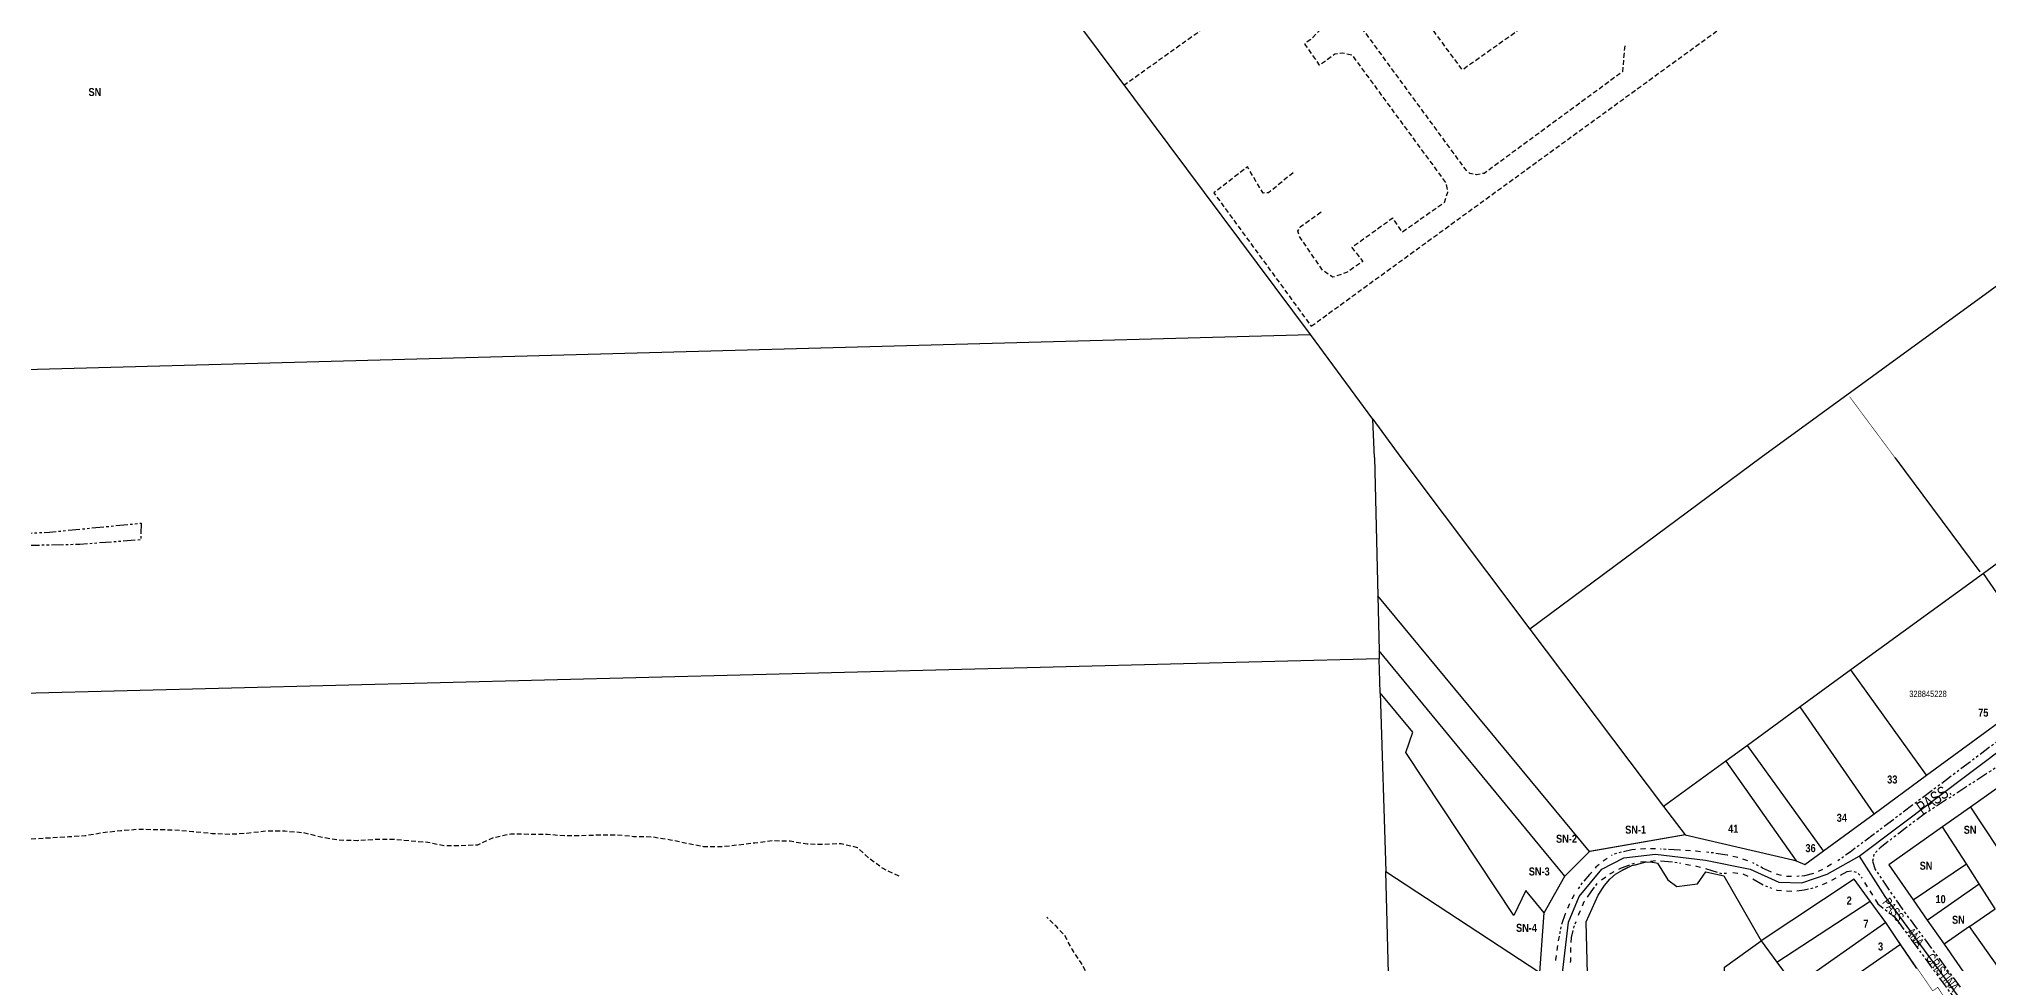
# Model space of a CAD drawing. Extents: x 204381 to 207261, y 4847713 to 4851061.
# Drawn here: x 204760 to 205369, y 4848954 to 4849243 of the extents above; entities that cross this region are included whole.
import ezdxf
from ezdxf.enums import TextEntityAlignment as Align

# ---------------------------------------------------------------- set-up
doc = ezdxf.new("R2010")
doc.units = 0
doc.header["$LTSCALE"] = 1.5
doc.header["$MEASUREMENT"] = 0
doc.linetypes.add('PHANTOMX2', pattern=[5, 2.5, -0.5, 0.5, -0.5, 0.5, -0.5])
doc.linetypes.add('TRACO_15', pattern=[3, 2, -1])
for name, color, linetype in [('CD-MALHA-LOTES', 40, 'CONTINUOUS'), ('CD_TXT_QUADRA', 7, 'CONTINUOUS'), ('HD-VALAS-DRENOS', 170, 'CONTINUOUS'), ('RU-QUADRAS', 210, 'CONTINUOUS'), ('SV-CAMINHO-TRILHA', 20, 'CONTINUOUS'), ('SV-EIXO-RUA-N-PAV', 6, 'CONTINUOUS'), ('SV-RUA-NAO-PAV-S-GUIA-C-GUIA', 7, 'PHANTOMX2'), ('SV-RUA-PAVIM-S-GUIA-C-GUIA', 7, 'CONTINUOUS'), ('SV-TXT-RUA-N-PAV-S-GUIA-C-GUIA', 7, 'CONTINUOUS'), ('Th_NmrPort', 7, 'CONTINUOUS')]:
    doc.layers.add(name, color=color, linetype=linetype)
doc.styles.add('ARIAL', font='ARIAL.TTF')
doc.styles.get("Standard").update_dxf_attribs({"font": 'swisscbo.ttf'})

msp = doc.modelspace()

# ---------------------------------------------------------------- linework, layer by layer
at = {"layer": 'CD-MALHA-LOTES', "linetype": 'Continuous'}
for points in [[(205157.13, 4849150.54), (205024.67, 4849328.06)], [(205585.13, 4849321.25), (205297.84, 4849112.09)], [(204686.64, 4849137.65), (205157.13, 4849150.54)], [(205176.6, 4849124.02), (205157.13, 4849150.54)], [(205176.6, 4849124.02), (205185.34, 4849112.08)], [(205177.05, 4849112.04), (205176.6, 4849124.02)], [(205177.05, 4849112.04), (205178.09, 4849068.81)], [(205185.34, 4849112.08), (205225.61, 4849058.42)], [(205297.84, 4849112.09), (205225.61, 4849058.42)], [(205391.26, 4849093.28), (205367.31, 4849075.84)], [(205367.31, 4849075.84), (205325.92, 4849045.7)], [(205390.19, 4849042.66), (205367.31, 4849075.84)], [(205244.28, 4848988.93), (205178.09, 4849068.81)], [(205178.09, 4849068.81), (205178.51, 4849051.71)], [(205225.61, 4849058.42), (205267.37, 4849003.05)], [(205178.57, 4849049.16), (204689.56, 4849036.72)], [(205236.59, 4848981.24), (205178.51, 4849051.71)], [(205178.51, 4849051.71), (205178.57, 4849049.16)], [(205178.82, 4849038.53), (205178.57, 4849049.16)], [(205325.92, 4849045.7), (205310.09, 4849034.16)], [(205349.51, 4849012.82), (205325.92, 4849045.7)], [(205349.51, 4849012.82), (205390.19, 4849042.66)], [(205178.82, 4849038.53), (205180.63, 4848982.69)], [(205189.08, 4849026.24), (205178.82, 4849038.53)], [(205310.09, 4849034.16), (205293.58, 4849022.14)], [(205333.17, 4849000.79), (205310.09, 4849034.16)], [(205186.83, 4849019.88), (205189.08, 4849026.24)], [(205220.57, 4848968.98), (205186.83, 4849019.88)], [(205286.86, 4849017.25), (205267.37, 4849003.05)], [(205293.58, 4849022.14), (205286.86, 4849017.25)], [(205286.86, 4849017.25), (205308.82, 4848986.1)], [(205317.35, 4848989.15), (205293.58, 4849022.14)], [(205333.17, 4849000.79), (205349.51, 4849012.82)], [(205371.48, 4849008.62), (205363.27, 4849002.86)], [(205267.37, 4849003.05), (205274.12, 4848994.14)], [(205317.35, 4848989.15), (205333.17, 4849000.79)], [(205363.27, 4849002.86), (205354.49, 4848996.68)], [(205363.27, 4849002.86), (205380.09, 4848977.34)], [(205274.12, 4848994.14), (205244.28, 4848988.93)], [(205274.12, 4848994.14), (205307.76, 4848986.34)], [(205354.49, 4848996.68), (205337.78, 4848984.81)], [(205361.97, 4848985.13), (205354.49, 4848996.68)], [(205236.59, 4848981.24), (205244.28, 4848988.93)], [(205307.76, 4848986.34), (205308.82, 4848986.1)], [(205308.82, 4848986.1), (205311.54, 4848984.87)], [(205311.54, 4848984.87), (205317.35, 4848989.15)], [(205180.63, 4848982.69), (205228.71, 4848951.19)], [(205181.46, 4848950.83), (205180.63, 4848982.69)], [(205230.12, 4848969.82), (205236.59, 4848981.24)], [(205326.93, 4848980.34), (205297.86, 4848961.02)], [(205331.96, 4848973.43), (205326.93, 4848980.34)], [(205337.78, 4848984.81), (205345.32, 4848973.83)], [(205345.32, 4848973.83), (205361.97, 4848985.13)], [(205366.01, 4848978.83), (205361.97, 4848985.13)], [(205224.32, 4848976.84), (205220.57, 4848968.98)], [(205230.12, 4848969.82), (205224.32, 4848976.84)], [(205349.73, 4848967.54), (205366.01, 4848978.83)], [(205370.97, 4848971.09), (205366.01, 4848978.83)], [(205228.71, 4848951.19), (205230.12, 4848969.82)], [(205302.77, 4848954.39), (205331.96, 4848973.43)], [(205336.84, 4848966.81), (205331.96, 4848973.43)], [(205345.32, 4848973.83), (205349.73, 4848967.54)], [(205362.98, 4848965.55), (205370.97, 4848971.09)], [(205336.84, 4848966.81), (205308.44, 4848946.85)], [(205341.39, 4848959.94), (205336.84, 4848966.81)], [(205349.73, 4848967.54), (205355, 4848960.01)], [(205362.98, 4848965.55), (205355, 4848960.01)], [(205381.14, 4848939.87), (205362.98, 4848965.55)], [(205297.86, 4848961.02), (205302.77, 4848954.39)], [(205341.39, 4848959.94), (205313.07, 4848940.2)], [(205346.51, 4848952.47), (205341.39, 4848959.94)], [(205355, 4848960.01), (205372.91, 4848934.05)], [(205302.77, 4848954.39), (205308.44, 4848946.85)]]:
    msp.add_lwpolyline(points, dxfattribs=at)
at = {"layer": 'CD-MALHA-LOTES'}
for points in [[(205245.02, 4848898.07), (205243.24, 4848966.99), (205246.98, 4848975.34), (205248.97, 4848978.37), (205250.61, 4848980.32), (205252.41, 4848981.85), (205254.56, 4848983.14), (205257.48, 4848984.62), (205259.07, 4848984.93), (205260.4, 4848985.34), (205262.06, 4848985.76), (205264.15, 4848985.66), (205265.48, 4848985.29), (205268.67, 4848980.11), (205271.49, 4848978.06), (205277.95, 4848978.88), (205280.62, 4848982.62), (205286.25, 4848981.4), (205297.86, 4848961.02)], [(205287.8, 4848899.14), (205286.41, 4848952.84), (205297.86, 4848961.02)]]:
    msp.add_lwpolyline(points, dxfattribs=at)
at = {"layer": 'HD-VALAS-DRENOS', "const_width": 0.18, "flags": 128}
for points in [[(205325.47, 4849131.11), (205339.62, 4849112.08)], [(205339.63, 4849112.08), (205366.23, 4849076.3)], [(205339.63, 4849112.08), (205366.23, 4849076.3)]]:
    msp.add_lwpolyline(points, dxfattribs=at)
at = {"layer": 'HD-VALAS-DRENOS', "flags": 128}
msp.add_lwpolyline([(205339.63, 4849112.08), (205366.23, 4849076.3)], dxfattribs=at)
msp.add_lwpolyline([(205339.63, 4849112.08), (205366.23, 4849076.3)], dxfattribs=at)
at = {"layer": 'RU-QUADRAS', "color": 6, "linetype": 'Continuous', "const_width": 0.18}
for points in [[(205626.68, 4849263.83, 0.003316), (205455.52, 4849138.96, -0.006198), (205391.26, 4849093.28), (205267.37, 4849003.05), (205274.12, 4848994.14), (205244.28, 4848988.93), (205236.59, 4848981.24), (205230.12, 4848969.82), (205228.71, 4848951.19, -0.014912), (205229.95, 4848914.23), (205223.45, 4848913.67), (205188.8, 4848912.12), (205160.91, 4848911.86), (205161.37, 4848950.34), (204691.99, 4848934.59), (204689.56, 4849036.86), (204682.04, 4849310.52, 0.006191)], [(205249.62, 4848719.95), (205243.24, 4848966.99), (205246.98, 4848975.34), (205248.97, 4848978.37, -0.146608), (205257.48, 4848984.62), (205262.06, 4848985.76), (205265.48, 4848985.29), (205268.67, 4848980.11), (205271.49, 4848978.06), (205277.95, 4848978.88), (205280.62, 4848982.62), (205286.25, 4848981.4), (205297.86, 4848961.02, 0.00551), (205387.99, 4848840.64)], [(205427.34, 4848788.96, -0.005583), (205297.86, 4848961.02), (205326.93, 4848980.34), (205336.84, 4848966.81), (205351.46, 4848945.43), (205353.03, 4848946.54), (205366.42, 4848926.33), (205357.84, 4848920.06), (205366.13, 4848908.65), (205389.66, 4848927.35)]]:
    msp.add_lwpolyline(points, format="xyb", dxfattribs=at)
for points in [[(205267.37, 4849003.05), (205391.26, 4849093.28), (205414.49, 4849060.48), (205311.54, 4848984.87), (205308.82, 4848986.1), (205274.12, 4848994.14)], [(205337.78, 4848984.81), (205371.48, 4849008.62), (205409.58, 4849036.62), (205427.59, 4849050.68), (205457.18, 4849072.04), (205493.67, 4849025.04), (205470.03, 4849005.58), (205372.91, 4848934.05)]]:
    msp.add_lwpolyline(points, close=True, dxfattribs=at)
at = {"layer": 'SV-CAMINHO-TRILHA', "linetype": 'TRACO_15', "ltscale": 0.5, "flags": 128}
for points in [[(205028.59, 4848981.25), (205023.6, 4848983.64), (205019.37, 4848986.71), (205015.64, 4848990.17), (205010.44, 4848991.39), (205005.04, 4848991.16), (204999.89, 4848991.24), (204994.55, 4848992.16), (204989.05, 4848992.28), (204983.5, 4848991.6), (204977.94, 4848990.92), (204972.94, 4848990.44), (204967.59, 4848990.47), (204962.55, 4848991.39), (204957.2, 4848992.56), (204951.51, 4848993.48), (204945.66, 4848993.61), (204940.46, 4848994.08), (204934.91, 4848994.1), (204929.41, 4848993.87), (204924.11, 4848993.84), (204918.72, 4848994.27), (204912.97, 4848994.34), (204907.32, 4848994.41), (204901.81, 4848993.23), (204896.85, 4848991), (204891.65, 4848990.72), (204886.35, 4848990.75), (204881.41, 4848991.82), (204875.71, 4848992.24), (204870.01, 4848992.76), (204864.61, 4848992.69), (204859.36, 4848992.36), (204853.46, 4848992.48), (204847.92, 4848993.5), (204842.62, 4848994.78), (204836.68, 4848995.3), (204831.03, 4848995.32), (204824.88, 4848994.65), (204819.82, 4848994.32), (204814.03, 4848994.54), (204807.98, 4848995.12), (204802.23, 4848995.64), (204796.03, 4848995.76), (204790.68, 4848995.84), (204785.43, 4848995.41), (204779.48, 4848994.78), (204774.43, 4848993.85), (204769.27, 4848993.52), (204763.17, 4848993.15), (204757.27, 4848992.87), (204751.32, 4848992.6), (204745.52, 4848992.12), (204739.82, 4848992.04), (204734.32, 4848992.16), (204729.32, 4848992.63), (204724.08, 4848993.06), (204718.23, 4848993.23), (204712.58, 4848992.8), (204707.32, 4848992.57), (204702.07, 4848992.3), (204696.68, 4848992.87), (204691.48, 4848993.84), (204686.03, 4848993.26), (204681.57, 4848990.68), (204678.11, 4848988.92), (204673.34, 4848986.4)], [(205028.59, 4848981.25), (205023.6, 4848983.64), (205019.37, 4848986.71), (205015.64, 4848990.17), (205010.44, 4848991.39), (205005.04, 4848991.16), (204999.89, 4848991.24), (204994.55, 4848992.16), (204989.05, 4848992.28), (204983.5, 4848991.6), (204977.94, 4848990.92), (204972.94, 4848990.44), (204967.59, 4848990.47), (204962.55, 4848991.39), (204957.2, 4848992.56), (204951.51, 4848993.48), (204945.66, 4848993.61), (204940.46, 4848994.08), (204934.91, 4848994.1), (204929.41, 4848993.87), (204924.11, 4848993.84), (204918.72, 4848994.27), (204912.97, 4848994.34), (204907.32, 4848994.41), (204901.81, 4848993.23), (204896.85, 4848991), (204891.65, 4848990.72), (204886.35, 4848990.75), (204881.41, 4848991.82), (204875.71, 4848992.24), (204870.01, 4848992.76), (204864.61, 4848992.69), (204859.36, 4848992.36), (204853.46, 4848992.48), (204847.92, 4848993.5), (204842.62, 4848994.78), (204836.68, 4848995.3), (204831.03, 4848995.32), (204824.88, 4848994.65), (204819.82, 4848994.32), (204814.03, 4848994.54), (204807.98, 4848995.12), (204802.23, 4848995.64), (204796.03, 4848995.76), (204790.68, 4848995.84), (204785.43, 4848995.41), (204779.48, 4848994.78), (204774.43, 4848993.85), (204769.27, 4848993.52), (204763.17, 4848993.15), (204757.27, 4848992.87), (204751.32, 4848992.6), (204745.52, 4848992.12), (204739.82, 4848992.04), (204734.32, 4848992.16), (204729.32, 4848992.63), (204724.08, 4848993.06), (204718.23, 4848993.23), (204712.58, 4848992.8), (204707.32, 4848992.57), (204702.07, 4848992.3), (204696.68, 4848992.87), (204691.48, 4848993.84), (204686.03, 4848993.26), (204681.57, 4848990.68), (204678.11, 4848988.92), (204673.34, 4848986.4)], [(205089, 4848947.78), (205085.44, 4848954.18), (205082.61, 4848958.44), (205080.24, 4848962.9), (205077.82, 4848965.41), (205074.77, 4848968.47)], [(205089, 4848947.78), (205085.44, 4848954.18), (205082.61, 4848958.44), (205080.24, 4848962.9), (205077.82, 4848965.41), (205074.77, 4848968.47)]]:
    msp.add_lwpolyline(points, dxfattribs=at)
at = {"layer": 'SV-EIXO-RUA-N-PAV', "flags": 128}
for points in [[(205328.53, 4848987.53), (205422.64, 4849058.36), (205455.31, 4849082.69), (205465.5, 4849090.41), (205498.63, 4849112.07)], [(205328.53, 4848987.53), (205422.64, 4849058.36), (205455.31, 4849082.69), (205465.5, 4849090.41), (205498.63, 4849112.07)], [(205235.66, 4848950.18), (205237.67, 4848966.86), (205240.98, 4848974.9), (205248.08, 4848983.41), (205254.94, 4848986.96), (205264.88, 4848988.15), (205280.49, 4848986.25), (205294.45, 4848983.41), (205303.44, 4848979.39), (205310.53, 4848979.16), (205318.51, 4848981.85), (205328.53, 4848987.53)], [(205235.66, 4848950.18), (205237.67, 4848966.86), (205240.98, 4848974.9), (205248.08, 4848983.41), (205254.94, 4848986.96), (205264.88, 4848988.15), (205280.49, 4848986.25), (205294.45, 4848983.41), (205303.44, 4848979.39), (205310.53, 4848979.16), (205318.51, 4848981.85), (205328.53, 4848987.53)], [(205328.53, 4848987.53), (205336.52, 4848974.94), (205369.07, 4848930.41), (205372.75, 4848928.88), (205377.05, 4848930.72)], [(205328.53, 4848987.53), (205336.52, 4848974.94), (205369.07, 4848930.41), (205372.75, 4848928.88), (205377.05, 4848930.72)]]:
    msp.add_lwpolyline(points, dxfattribs=at)
at = {"layer": 'SV-RUA-NAO-PAV-S-GUIA-C-GUIA', "flags": 128}
for points in [[(205340.23, 4848967.68), (205369.67, 4848927.46), (205371.01, 4848926.84), (205372.81, 4848926.52), (205374.46, 4848926.6), (205377.53, 4848928.17), (205390.12, 4848937.28), (205412.96, 4848954.65), (205434.89, 4848969.46), (205480.7, 4848999.79), (205532.28, 4849037.98), (205552.13, 4849053.88), (205563.54, 4849064.81), (205577.84, 4849075.32), (205581.73, 4849077.9), (205604.05, 4849092.7), (205631.92, 4849112.07)], [(205340.23, 4848967.68), (205369.67, 4848927.46), (205371.01, 4848926.84), (205372.81, 4848926.52), (205374.46, 4848926.6), (205377.53, 4848928.17), (205390.12, 4848937.28), (205412.96, 4848954.65), (205434.89, 4848969.46), (205480.7, 4848999.79), (205532.28, 4849037.98), (205552.13, 4849053.88), (205563.54, 4849064.81), (205577.84, 4849075.32), (205581.73, 4849077.9), (205604.05, 4849092.7), (205631.92, 4849112.07)], [(204673.79, 4849093.2), (204677.14, 4849088.81), (204686.27, 4849087.7), (204705.15, 4849087.3), (204727.26, 4849087.21), (204736.78, 4849087.45), (204763.23, 4849088.76), (204791.8, 4849091.55), (204791.74, 4849086.44)], [(204673.79, 4849093.2), (204677.14, 4849088.81), (204686.27, 4849087.7), (204705.15, 4849087.3), (204727.26, 4849087.21), (204736.78, 4849087.45), (204763.23, 4849088.76), (204791.8, 4849091.55), (204791.74, 4849086.44)], [(205392.8, 4849094.27), (205405.26, 4849076.17), (205418, 4849058.21), (205409.75, 4849051.99), (205325.65, 4848988.76), (205321.89, 4848986.13), (205321.22, 4848985.75)], [(205392.8, 4849094.27), (205405.26, 4849076.17), (205418, 4849058.21), (205409.75, 4849051.99), (205325.65, 4848988.76), (205321.89, 4848986.13), (205321.22, 4848985.75)], [(204673.95, 4849085.04), (204678.65, 4849085.74), (204686.19, 4849084.55), (204734.43, 4849083.99), (204743.71, 4849084.36), (204772.64, 4849085), (204791.74, 4849086.44)], [(204673.95, 4849085.04), (204678.65, 4849085.74), (204686.19, 4849084.55), (204734.43, 4849083.99), (204743.71, 4849084.36), (204772.64, 4849085), (204791.74, 4849086.44)], [(205249.8, 4848986.84), (205248.51, 4848985.92)], [(205249.8, 4848986.84), (205248.51, 4848985.92)], [(205258.57, 4848989.58), (205257.52, 4848989.48), (205254.37, 4848988.81), (205251.51, 4848988.04), (205251.09, 4848987.75)], [(205258.57, 4848989.58), (205257.52, 4848989.48), (205254.37, 4848988.81), (205251.51, 4848988.04), (205251.09, 4848987.75)], [(205261.71, 4848989.85), (205261.53, 4848989.86), (205260.14, 4848989.72)], [(205261.71, 4848989.85), (205261.53, 4848989.86), (205260.14, 4848989.72)], [(205264.85, 4848989.78), (205263.28, 4848989.82)], [(205264.85, 4848989.78), (205263.28, 4848989.82)], [(205263.28, 4848985.99), (205264.85, 4848986.13)], [(205263.28, 4848985.99), (205264.85, 4848986.13)], [(205272.66, 4848989.37), (205272.46, 4848989.38), (205266.42, 4848989.72)], [(205272.66, 4848989.37), (205272.46, 4848989.38), (205266.42, 4848989.72)], [(205266.42, 4848986.06), (205270.69, 4848985.73), (205272.66, 4848985.36)], [(205266.42, 4848986.06), (205270.69, 4848985.73), (205272.66, 4848985.36)], [(205275.8, 4848989.17), (205274.23, 4848989.27)], [(205275.8, 4848989.17), (205274.23, 4848989.27)], [(205278.94, 4848988.92), (205277.61, 4848989.06), (205277.37, 4848989.07)], [(205278.94, 4848988.92), (205277.61, 4848989.06), (205277.37, 4848989.07)], [(205287.43, 4848987.81), (205287.23, 4848987.85), (205282.94, 4848988.52), (205280.51, 4848988.77)], [(205287.43, 4848987.81), (205287.23, 4848987.85), (205282.94, 4848988.52), (205280.51, 4848988.77)], [(205290.57, 4848987.08), (205289, 4848987.44)], [(205290.57, 4848987.08), (205289, 4848987.44)], [(205293.71, 4848986.05), (205292.14, 4848986.61)], [(205293.71, 4848986.05), (205292.14, 4848986.61)], [(205244.97, 4848982.55), (205244.26, 4848981.75), (205241.88, 4848979.08), (205240.29, 4848976.77)], [(205244.97, 4848982.55), (205244.26, 4848981.75), (205241.88, 4848979.08), (205240.29, 4848976.77)], [(205247.27, 4848984.9), (205246.27, 4848984.04), (205246.07, 4848983.82)], [(205247.27, 4848984.9), (205246.27, 4848984.04), (205246.07, 4848983.82)], [(205248.04, 4848980.13), (205249.32, 4848981.06)], [(205248.04, 4848980.13), (205249.32, 4848981.06)], [(205250.6, 4848981.99), (205250.97, 4848982.26), (205251.97, 4848982.76)], [(205250.6, 4848981.99), (205250.97, 4848982.26), (205251.97, 4848982.76)], [(205253.38, 4848983.47), (205254.23, 4848983.9), (205258.57, 4848985.46)], [(205253.38, 4848983.47), (205254.23, 4848983.9), (205258.57, 4848985.46)], [(205260.14, 4848985.73), (205261.71, 4848985.86)], [(205260.14, 4848985.73), (205261.71, 4848985.86)], [(205274.23, 4848985.06), (205275.8, 4848984.76)], [(205274.23, 4848985.06), (205275.8, 4848984.76)], [(205277.37, 4848984.46), (205277.63, 4848984.41), (205278.94, 4848984.05)], [(205277.37, 4848984.46), (205277.63, 4848984.41), (205278.94, 4848984.05)], [(205280.51, 4848983.62), (205282.48, 4848983.09), (205285.52, 4848982.12), (205287.43, 4848982.29)], [(205280.51, 4848983.62), (205282.48, 4848983.09), (205285.52, 4848982.12), (205287.43, 4848982.29)], [(205289, 4848982.38), (205290.57, 4848982.18)], [(205289, 4848982.38), (205290.57, 4848982.18)], [(205292.14, 4848981.99), (205293.71, 4848981.23)], [(205292.14, 4848981.99), (205293.71, 4848981.23)], [(205301.12, 4848982.55), (205298.33, 4848983.82), (205295.28, 4848985.44)], [(205301.12, 4848982.55), (205298.33, 4848983.82), (205295.28, 4848985.44)], [(205295.28, 4848980.46), (205298.5, 4848978.52), (205301.13, 4848977.56)], [(205295.28, 4848980.46), (205298.5, 4848978.52), (205301.13, 4848977.56)], [(205304.26, 4848981.52), (205302.69, 4848981.91)], [(205304.26, 4848981.52), (205302.69, 4848981.91)], [(205307.4, 4848981.18), (205305.83, 4848981.19)], [(205307.4, 4848981.18), (205305.83, 4848981.19)], [(205314.19, 4848982.08), (205311.41, 4848981.37), (205308.97, 4848981.19)], [(205314.19, 4848982.08), (205311.41, 4848981.37), (205308.97, 4848981.19)], [(205317.06, 4848983.4), (205316.87, 4848983.3), (205315.64, 4848982.69)], [(205317.06, 4848983.4), (205316.87, 4848983.3), (205315.64, 4848982.69)], [(205319.84, 4848984.97), (205318.45, 4848984.18)], [(205319.84, 4848984.97), (205318.45, 4848984.18)], [(205319.9, 4848980.01), (205321.3, 4848980.78)], [(205319.9, 4848980.01), (205321.3, 4848980.78)], [(205322.69, 4848981.56), (205324.73, 4848982.7), (205326.38, 4848982.93), (205327.72, 4848982.46), (205328.82, 4848981.52), (205329.34, 4848980.66)], [(205322.69, 4848981.56), (205324.73, 4848982.7), (205326.38, 4848982.93), (205327.72, 4848982.46), (205328.82, 4848981.52), (205329.34, 4848980.66)], [(205239.46, 4848975.43), (205238.72, 4848974.05)], [(205239.46, 4848975.43), (205238.72, 4848974.05)], [(205243.6, 4848974.74), (205244.74, 4848976.34), (205246.77, 4848979.17)], [(205243.6, 4848974.74), (205244.74, 4848976.34), (205246.77, 4848979.17)], [(205302.7, 4848976.99), (205302.79, 4848976.95), (205304.27, 4848976.82)], [(205302.7, 4848976.99), (205302.79, 4848976.95), (205304.27, 4848976.82)], [(205305.84, 4848976.69), (205307.41, 4848976.56)], [(205305.84, 4848976.69), (205307.41, 4848976.56)], [(205308.98, 4848976.68), (205311.34, 4848976.97), (205314.4, 4848977.7), (205315.57, 4848978.15)], [(205308.98, 4848976.68), (205311.34, 4848976.97), (205314.4, 4848977.7), (205315.57, 4848978.15)], [(205317.03, 4848978.7), (205318.5, 4848979.26)], [(205317.03, 4848978.7), (205318.5, 4848979.26)], [(205330.17, 4848979.32), (205331, 4848977.98)], [(205330.17, 4848979.32), (205331, 4848977.98)], [(205331.82, 4848976.64), (205332.65, 4848975.3)], [(205331.82, 4848976.64), (205332.65, 4848975.3)], [(205333.48, 4848973.96), (205334.27, 4848972.67), (205339.64, 4848968.45), (205340.23, 4848967.68)], [(205333.48, 4848973.96), (205334.27, 4848972.67), (205339.64, 4848968.45), (205340.23, 4848967.68)], [(205236.74, 4848969.74), (205236.63, 4848969.49), (205235.39, 4848965.77), (205234.48, 4848961.12)], [(205236.74, 4848969.74), (205236.63, 4848969.49), (205235.39, 4848965.77), (205234.48, 4848961.12)], [(205237.97, 4848972.66), (205237.36, 4848971.2)], [(205237.97, 4848972.66), (205237.36, 4848971.2)], [(205240.79, 4848969.09), (205240.91, 4848969.4), (205241.41, 4848970.56)], [(205240.79, 4848969.09), (205240.91, 4848969.4), (205241.41, 4848970.56)], [(205242.03, 4848972.02), (205242.63, 4848973.39), (205242.68, 4848973.46)], [(205242.03, 4848972.02), (205242.63, 4848973.39), (205242.68, 4848973.46)], [(205238.57, 4848960.58), (205238.67, 4848962.16), (205239.49, 4848965.6), (205240.23, 4848967.6)], [(205238.57, 4848960.58), (205238.67, 4848962.16), (205239.49, 4848965.6), (205240.23, 4848967.6)], [(205233.85, 4848956.45), (205233.68, 4848955.09), (205233.66, 4848954.89)], [(205233.85, 4848956.45), (205233.68, 4848955.09), (205233.66, 4848954.89)], [(205234.24, 4848959.57), (205234.04, 4848958.01)], [(205234.24, 4848959.57), (205234.04, 4848958.01)], [(205238.36, 4848954.27), (205238.38, 4848954.81), (205238.4, 4848955.85)], [(205238.36, 4848954.27), (205238.38, 4848954.81), (205238.4, 4848955.85)], [(205238.43, 4848957.43), (205238.45, 4848958.81), (205238.46, 4848959.01)], [(205238.43, 4848957.43), (205238.45, 4848958.81), (205238.46, 4848959.01)]]:
    msp.add_lwpolyline(points, dxfattribs=at)
msp.add_lwpolyline([(205416.96, 4849048.56), (205376.66, 4849018.67), (205348.76, 4849000.62), (205341.28, 4848994.95), (205335.02, 4848990.16), (205333.14, 4848988.28), (205332.67, 4848985.92), (205333.45, 4848983.4), (205342.11, 4848970.74), (205359.52, 4848947.34), (205370.61, 4848932.57), (205372.26, 4848931.24), (205374.15, 4848930.85), (205376.55, 4848931.69), (205382.37, 4848936.26), (205399.44, 4848949.25), (205422.47, 4848965.76), (205456.24, 4848988.78), (205469.01, 4848998.18), (205493.18, 4849016.14), (205496.81, 4849019.65), (205498.05, 4849022.84), (205497.51, 4849024.65), (205457.62, 4849076.35), (205456.35, 4849078.34), (205453.88, 4849076.48)], close=True, dxfattribs=at)
msp.add_lwpolyline([(205416.96, 4849048.56), (205376.66, 4849018.67), (205348.76, 4849000.62), (205341.28, 4848994.95), (205335.02, 4848990.16), (205333.14, 4848988.28), (205332.67, 4848985.92), (205333.45, 4848983.4), (205342.11, 4848970.74), (205359.52, 4848947.34), (205370.61, 4848932.57), (205372.26, 4848931.24), (205374.15, 4848930.85), (205376.55, 4848931.69), (205382.37, 4848936.26), (205399.44, 4848949.25), (205422.47, 4848965.76), (205456.24, 4848988.78), (205469.01, 4848998.18), (205493.18, 4849016.14), (205496.81, 4849019.65), (205498.05, 4849022.84), (205497.51, 4849024.65), (205457.62, 4849076.35), (205456.35, 4849078.34), (205453.88, 4849076.48)], close=True, dxfattribs=at)
at = {"layer": 'SV-RUA-PAVIM-S-GUIA-C-GUIA', "linetype": 'TRACO_15', "ltscale": 0.5, "flags": 128}
for points in [[(205157.31, 4849153.09), (205491.67, 4849396.47), (205492.54, 4849398.56), (205503.22, 4849405.9)], [(205224.55, 4849247.3), (205204.56, 4849233.15), (205170.42, 4849279.5), (205099.07, 4849228.49)], [(205255.26, 4849240.71), (205254.52, 4849232.55), (205211.37, 4849200.84), (205208.96, 4849200.37), (205206.87, 4849200.84), (205205.78, 4849201.75), (205162.22, 4849261.2), (205155.73, 4849256.82), (205160.6, 4849249.2), (205161.07, 4849246.6), (205157.03, 4849242.54), (205155.27, 4849241.25), (205159.85, 4849234.65), (205164.73, 4849238.15), (205167.24, 4849238.52), (205169.98, 4849237.89), (205199.44, 4849197.77), (205199.91, 4849194.86), (205198.88, 4849191.67), (205185.79, 4849182.45), (205182.79, 4849186.84), (205170.05, 4849177.67), (205173.41, 4849173.28), (205168.37, 4849169.83), (205164.06, 4849168.38), (205160.93, 4849170.51), (205153.65, 4849181.11), (205153.17, 4849182.76), (205153.88, 4849184.11), (205160.61, 4849188.92)], [(205151.69, 4849201.05), (205143.95, 4849194.73), (205142.35, 4849194.7), (205141.41, 4849196.11), (205137.43, 4849202.86), (205126.91, 4849194.72), (205157.31, 4849153.09)]]:
    msp.add_lwpolyline(points, dxfattribs=at)

# ---------------------------------------------------------------- texts
at = {"layer": 'CD_TXT_QUADRA', "color": 7, "linetype": 'Continuous', "style": 'ARIAL', "width": 0.7}
msp.add_text('328845228', height=2, dxfattribs=at).set_placement((205344.13, 4849037.22))
at = {"layer": 'SV-TXT-RUA-N-PAV-S-GUIA-C-GUIA', "style": 'ARIAL', "width": 0.7}
for s, height, rotation, p in [('PASS.', 4, 35, (205348.24, 4849000.46)), ('PASS.', 4, 35, (205348.24, 4849000.46)), ('PASS.    ANA     CRISTINA', 3, 308, (205335.58, 4848972.98)), ('PASS.    ANA     CRISTINA', 3, 308, (205335.58, 4848972.98))]:
    msp.add_text(s, height=height, rotation=rotation, dxfattribs=at).set_placement(p)
at = {"layer": 'Th_NmrPort', "color": 1}
for s, p in [('SN', (204775.38, 4849226.25)), ('75', (205365.67, 4849032.35)), ('33', (205337.24, 4849011.48)), ('34', (205321.48, 4848999.51)), ('SN-2', (205233.81, 4848992.96)), ('SN-1', (205255.4, 4848995.8)), ('41', (205287.56, 4848996.09)), ('SN', (205361.15, 4848995.77)), ('36', (205311.71, 4848990.04)), ('SN-3', (205225.28, 4848982.74)), ('SN', (205347.39, 4848984.53)), ('2', (205324.57, 4848973.66)), ('10', (205352.32, 4848974.09)), ('SN', (205357.5, 4848967.65)), ('SN-4', (205221.31, 4848965.13)), ('7', (205329.81, 4848966.41)), ('3', (205334.38, 4848959.31))]:
    msp.add_text(s, height=2.5, dxfattribs=at).set_placement(p, align=Align.MIDDLE_LEFT)

doc.saveas('drawing.dxf')
